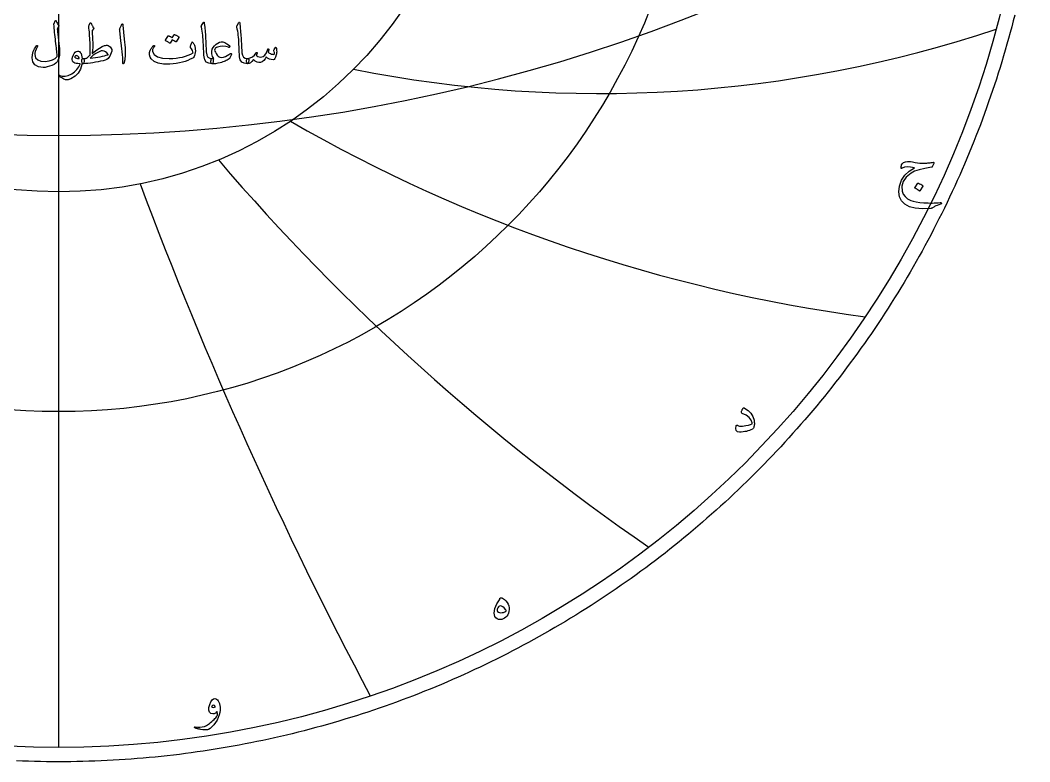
# Model space of a CAD drawing. Header units: millimetres. Extents: x -84 to 84, y -84 to 86.
# Drawn here: x -3.3 to 82.3, y -83.6 to -20.7 of the extents above; entities that cross this region are included whole.
import ezdxf

# ---------------------------------------------------------------- set-up
doc = ezdxf.new("R2010")
doc.units = ezdxf.units.MM
for name, color, linetype in [('CUT_OUTER', 1, 'Continuous'), ('ENGRAVE', 7, 'Continuous'), ('ENGRAVE_FINE', 8, 'Continuous'), ('TEXT', 5, 'Continuous')]:
    doc.layers.add(name, color=color, linetype=linetype)

msp = doc.modelspace()

# ---------------------------------------------------------------- linework, layer by layer
at = {"layer": 'CUT_OUTER'}
msp.add_lwpolyline([(81.0679, -20.3065), (80.9418, -20.8035), (80.8126, -21.2998), (80.6804, -21.7952), (80.5452, -22.2899), (80.4069, -22.7836), (80.2656, -23.2766), (80.1212, -23.7686), (79.9739, -24.2598), (79.8235, -24.7501), (79.6702, -25.2394), (79.5138, -25.7278), (79.3544, -26.2152), (79.1921, -26.7016), (79.0268, -27.187), (78.8585, -27.6714), (78.6872, -28.1547), (78.513, -28.637), (78.3358, -29.1182), (78.1556, -29.5983), (77.9725, -30.0773), (77.7865, -30.5552), (77.5976, -31.0319), (77.4057, -31.5075), (77.2109, -31.9818), (77.0132, -32.455), (76.8126, -32.9269), (76.6092, -33.3976), (76.4028, -33.867), (76.1936, -34.3352), (75.9814, -34.8021), (75.7665, -35.2676), (75.5486, -35.7318), (75.328, -36.1947), (75.1045, -36.6563), (74.8781, -37.1164), (74.649, -37.5751), (74.417, -38.0325), (74.1823, -38.4884), (73.9447, -38.9428), (73.7044, -39.3958), (73.4612, -39.8473), (73.2154, -40.2973), (72.9667, -40.7458), (72.7153, -41.1927), (72.4612, -41.6381), (72.2044, -42.082), (71.9448, -42.5242), (71.6825, -42.9649), (71.4175, -43.4039), (71.1499, -43.8413), (70.8795, -44.277), (70.6065, -44.7111), (70.3309, -45.1435), (70.0525, -45.5742), (69.7716, -46.0031), (69.488, -46.4304), (69.2018, -46.8559), (68.913, -47.2796), (68.6216, -47.7016), (68.3276, -48.1217), (68.0311, -48.5401), (67.7319, -48.9566), (67.4303, -49.3713), (67.1261, -49.7841), (66.8193, -50.195), (66.5101, -50.6041), (66.1983, -51.0112), (65.8841, -51.4164), (65.5674, -51.8197), (65.2482, -52.2211), (64.9265, -52.6204), (64.6024, -53.0178), (64.2759, -53.4132), (63.9469, -53.8066), (63.6156, -54.198), (63.2818, -54.5873), (62.9457, -54.9745), (62.6072, -55.3597), (62.2663, -55.7429), (61.9231, -56.1239), (61.5776, -56.5028), (61.2297, -56.8795), (60.8796, -57.2542), (60.5271, -57.6266), (60.1724, -57.9969), (59.8154, -58.365), (59.4562, -58.731), (59.0947, -59.0947), (58.731, -59.4562), (58.365, -59.8154), (57.9969, -60.1724), (57.6266, -60.5271), (57.2542, -60.8796), (56.8795, -61.2297), (56.5028, -61.5776), (56.1239, -61.9231), (55.7429, -62.2663), (55.3597, -62.6072), (54.9745, -62.9457), (54.5873, -63.2818), (54.198, -63.6156), (53.8066, -63.9469), (53.4132, -64.2759), (53.0178, -64.6024), (52.6204, -64.9265), (52.2211, -65.2482), (51.8197, -65.5674), (51.4164, -65.8841), (51.0112, -66.1983), (50.6041, -66.5101), (50.195, -66.8193), (49.7841, -67.1261), (49.3713, -67.4303), (48.9566, -67.7319), (48.5401, -68.0311), (48.1217, -68.3276), (47.7016, -68.6216), (47.2796, -68.913), (46.8559, -69.2018), (46.4304, -69.488), (46.0031, -69.7716), (45.5742, -70.0525), (45.1435, -70.3309), (44.7111, -70.6065), (44.277, -70.8795), (43.8413, -71.1499), (43.4039, -71.4175), (42.9649, -71.6825), (42.5242, -71.9448), (42.082, -72.2044), (41.6381, -72.4612), (41.1927, -72.7153), (40.7458, -72.9667), (40.2973, -73.2154), (39.8473, -73.4612), (39.3958, -73.7044), (38.9428, -73.9447), (38.4884, -74.1823), (38.0325, -74.417), (37.5751, -74.649), (37.1164, -74.8781), (36.6563, -75.1045), (36.1947, -75.328), (35.7318, -75.5486), (35.2676, -75.7665), (34.8021, -75.9814), (34.3352, -76.1936), (33.867, -76.4028), (33.3976, -76.6092), (32.9269, -76.8126), (32.455, -77.0132), (31.9818, -77.2109), (31.5075, -77.4057), (31.0319, -77.5976), (30.5552, -77.7865), (30.0773, -77.9725), (29.5983, -78.1556), (29.1182, -78.3358), (28.637, -78.513), (28.1547, -78.6872), (27.6714, -78.8585), (27.187, -79.0268), (26.7016, -79.1921), (26.2152, -79.3544), (25.7278, -79.5138), (25.2394, -79.6702), (24.7501, -79.8235), (24.2598, -79.9739), (23.7686, -80.1212), (23.2766, -80.2656), (22.7836, -80.4069), (22.2899, -80.5452), (21.7952, -80.6804), (21.2998, -80.8126), (20.8035, -80.9418), (20.3065, -81.0679), (19.8087, -81.191), (19.3101, -81.311), (18.8108, -81.428), (18.3108, -81.5419), (17.8102, -81.6527), (17.3088, -81.7604), (16.8068, -81.8651), (16.3042, -81.9667), (15.8009, -82.0652), (15.2971, -82.1606), (14.7927, -82.2529), (14.2877, -82.3421), (13.7822, -82.4282), (13.2762, -82.5112), (12.7696, -82.5912), (12.2626, -82.668), (11.7552, -82.7416), (11.2472, -82.8122), (10.7389, -82.8797), (10.2302, -82.944), (9.721, -83.0052), (9.2115, -83.0633), (8.7017, -83.1182), (8.1915, -83.1701), (7.6811, -83.2188), (7.1703, -83.2643), (6.6593, -83.3068), (6.148, -83.3461), (5.6365, -83.3822), (5.1247, -83.4152), (4.6128, -83.4451), (4.1007, -83.4718), (3.5885, -83.4954), (3.0761, -83.5159), (2.5636, -83.5332), (2.051, -83.5473), (1.5383, -83.5583), (1.0256, -83.5662), (0.5128, -83.5709), (0, -83.5725), (-0.5128, -83.5709), (-1.0256, -83.5662), (-1.5383, -83.5583), (-2.051, -83.5473), (-2.5636, -83.5332), (-3.0761, -83.5159), (-3.5885, -83.4954)], dxfattribs=at)
at = {"layer": 'ENGRAVE'}
for points in [[(0, -82.35), (0, 82.35)], [(0, -82.35), (0, -35.2859)]]:
    msp.add_lwpolyline(points, dxfattribs=at)
for radius in [82.35, 53.9054, 35.2859]:
    msp.add_circle((0, 0), radius, dxfattribs=at)
for centre, radius, start, end in [((45.8557, 79.4244), 106.3804, 258.698669, 288.434049), ((86.0414, 86.0414), 133.0866, 240.077767, 262.379302), ((157.5137, 90.9406), 189.7012, 220.628746, 235.496436), ((350.6284, 93.9506), 366.9779, 200.506028, 207.939873)]:
    msp.add_arc(centre, radius, start, end, dxfattribs=at)
at = {"layer": 'ENGRAVE_FINE'}
msp.add_arc((0, 117.2277), 147.726, 236.207433, 303.792567, dxfattribs=at)
at = {"layer": 'TEXT'}
for points in [[(-0.302, -20.8105), (-0.2934, -20.7956), (-0.2825, -20.7849), (-0.2691, -20.7786), (-0.2532, -20.7764), (-0.2374, -20.7792), (-0.224, -20.7874), (-0.2131, -20.8011), (-0.2045, -20.8203), (-0.1592, -20.932), (-0.1108, -21.0285), (-0.0594, -21.1097), (-0.0049, -21.1758), (0.0113, -21.1995), (0.0158, -21.2269), (0.0088, -21.258), (-0.0097, -21.2927), (-0.0216, -21.3094), (-0.0329, -21.3255), (-0.0435, -21.3411), (-0.0536, -21.356), (-0.063, -21.37), (-0.0718, -21.3828), (-0.0801, -21.3943), (-0.0877, -21.4047), (-0.1004, -21.4235), (-0.1096, -21.4461), (-0.1151, -21.4723), (-0.1169, -21.5021), (-0.1111, -21.5862), (-0.1035, -21.678), (-0.0941, -21.7774), (-0.0828, -21.8844), (-0.07, -21.999), (-0.056, -22.1212), (-0.0408, -22.251), (-0.0244, -22.3885), (-0.0059, -22.5256), (0.0103, -22.6545), (0.0245, -22.7752), (0.0365, -22.8876), (0.0467, -22.9922), (0.0554, -23.0891), (0.0626, -23.1785), (0.0682, -23.2602), (0.0746, -23.5022), (0.0548, -23.7314), (0.0088, -23.9478), (-0.0633, -24.1514), (-0.1336, -24.2711), (-0.2423, -24.3816), (-0.3893, -24.4829), (-0.5747, -24.5752), (-0.7756, -24.6516), (-0.9643, -24.7054), (-1.1408, -24.7368), (-1.3052, -24.7456), (-1.7167, -24.689), (-2.0114, -24.5338), (-2.1891, -24.2799), (-2.25, -23.9274), (-2.2287, -23.6647), (-2.1599, -23.4075), (-2.0436, -23.1558), (-1.8799, -22.9096), (-1.8674, -22.8953), (-1.8543, -22.8864), (-1.8406, -22.8831), (-1.8263, -22.8852), (-1.8111, -22.891), (-1.7995, -22.8986), (-1.7916, -22.908), (-1.7873, -22.9193), (-1.7843, -22.936), (-1.7849, -22.9522), (-1.7892, -22.9677), (-1.7971, -22.9826), (-1.9088, -23.2002), (-1.9858, -23.3856), (-2.0281, -23.5387), (-2.0357, -23.6596), (-1.9545, -23.9198), (-1.7788, -24.1015), (-1.5088, -24.2047), (-1.1445, -24.2294), (-0.8161, -24.1938), (-0.5369, -24.1113), (-0.3071, -23.9819), (-0.1266, -23.8057), (-0.1304, -23.7206), (-0.137, -23.6212), (-0.1463, -23.5075), (-0.1583, -23.3795), (-0.1733, -23.2369), (-0.1918, -23.0794), (-0.2135, -22.907), (-0.2386, -22.7196), (-0.2624, -22.5263), (-0.2849, -22.3361), (-0.3062, -22.1489), (-0.3263, -21.9647), (-0.3449, -21.7836), (-0.3616, -21.6056), (-0.3765, -21.4306), (-0.3896, -21.2586), (-0.4091, -21.093), (-0.4082, -21.0741), (-0.4054, -21.0565), (-0.4009, -21.04), (-0.3945, -21.0248)], [(2.6688, -20.9858), (2.6804, -20.9734), (2.6908, -20.9651), (2.6999, -20.9612), (2.7078, -20.9615), (2.7172, -20.9658), (2.7261, -20.9737), (2.7343, -20.9852), (2.7419, -21.0005), (2.7728, -21.0662), (2.8022, -21.1271), (2.83, -21.1831), (2.8563, -21.2342), (2.8815, -21.2799), (2.9057, -21.3194), (2.9289, -21.3529), (2.9513, -21.3803), (2.9678, -21.4029), (2.9732, -21.4266), (2.9678, -21.4516), (2.9513, -21.4777), (2.8539, -21.5995), (2.8414, -21.6205), (2.8332, -21.6445), (2.8293, -21.6716), (2.8296, -21.7018), (2.8454, -21.9316), (2.8588, -22.134), (2.8697, -22.309), (2.8783, -22.4566), (2.8847, -22.5772), (2.8892, -22.6709), (2.892, -22.7379), (2.8929, -22.7781), (2.8918, -22.8968), (2.8886, -23.0094), (2.8833, -23.1159), (2.8758, -23.2164), (2.8665, -23.3107), (2.8557, -23.399), (2.8434, -23.4812), (2.8296, -23.5573), (3.1604, -23.304), (3.4469, -23.1092), (3.6888, -22.9729), (3.8864, -22.8949), (3.9744, -22.8742), (4.0532, -22.8657), (4.1229, -22.8694), (4.1835, -22.8852), (4.269, -22.9296), (4.3503, -22.9997), (4.4273, -23.0952), (4.5, -23.2164), (4.5113, -23.2453), (4.5159, -23.2785), (4.5137, -23.3159), (4.5049, -23.3576), (4.4565, -23.5074), (4.399, -23.6498), (4.3323, -23.785), (4.2565, -23.9128), (4.1829, -23.995), (4.0788, -24.0662), (3.9442, -24.1265), (3.7792, -24.1758), (3.5584, -24.2247), (3.3391, -24.2689), (3.1213, -24.3087), (2.9051, -24.3438), (2.6906, -24.3741), (2.4783, -24.3992), (2.2681, -24.4192), (2.0601, -24.4339), (2.0366, -24.4272), (2.015, -24.4071), (1.9952, -24.3736), (1.9773, -24.3268), (1.9615, -24.2692), (1.9529, -24.2135), (1.9517, -24.1597), (1.9578, -24.1076), (1.9715, -24.0623), (1.9931, -24.0285), (2.0226, -24.0063), (2.0601, -23.9956), (2.1098, -23.9929), (2.1569, -23.9895), (2.2012, -23.9856), (2.2427, -23.981), (2.2815, -23.9764), (2.3176, -23.9725), (2.3509, -23.9691), (2.3815, -23.9664), (2.6542, -23.7034), (2.6567, -23.692), (2.6591, -23.6772), (2.6615, -23.6591), (2.664, -23.6376), (2.6664, -23.6128), (2.6688, -23.5847), (2.6713, -23.5532), (2.6737, -23.5183), (2.6758, -23.4804), (2.6774, -23.4398), (2.6783, -23.3964), (2.6786, -23.3503), (2.6786, -23.3018), (2.6786, -23.2511), (2.6786, -23.1983), (2.6786, -23.1433), (2.678, -23.0812), (2.6762, -23.007), (2.6731, -22.9205), (2.6688, -22.8219), (2.6634, -22.7117), (2.6567, -22.5906), (2.6488, -22.4585), (2.6396, -22.3154), (2.6186, -21.9979), (2.5994, -21.7468), (2.5821, -21.562), (2.5666, -21.4436), (2.5541, -21.3675), (2.5459, -21.3097), (2.5419, -21.2701), (2.5422, -21.2488), (2.557, -21.2087), (2.5721, -21.1709), (2.5874, -21.1356), (2.6031, -21.1027), (2.6191, -21.0717), (2.6354, -21.0419), (2.652, -21.0132), (2.6688, -20.9858)], [(5.3133, -21.1709), (5.3599, -21.0808), (5.3974, -21.0492), (5.4257, -21.0759), (5.4448, -21.1612), (5.5569, -22.3544), (5.6235, -23.0867), (5.6384, -23.6717), (5.6016, -24.1094), (5.513, -24.3998), (5.4969, -24.4236), (5.4826, -24.4364), (5.4701, -24.4382), (5.4595, -24.429), (5.4509, -24.4147), (5.4448, -24.3962), (5.4412, -24.3733), (5.44, -24.3463), (5.44, -24.1353), (5.4302, -23.9116), (5.4107, -23.6751), (5.3815, -23.4258), (5.3751, -23.3607), (5.356, -23.1847), (5.324, -22.898), (5.2793, -22.5005), (5.1721, -21.619), (5.1697, -21.5721), (5.1721, -21.5289), (5.1794, -21.4893), (5.1916, -21.4534)], [(12.2679, -20.9274), (12.2774, -20.9128), (12.2862, -20.9031), (12.2944, -20.8982), (12.302, -20.8982), (12.3136, -20.9046), (12.3239, -20.9237), (12.3331, -20.9557), (12.341, -21.0005), (12.3812, -21.3642), (12.414, -21.7005), (12.4396, -22.0095), (12.4579, -22.291), (12.4696, -22.5318), (12.4804, -22.7476), (12.4903, -22.9385), (12.4993, -23.1044), (12.507, -23.2453), (12.5133, -23.3613), (12.518, -23.4523), (12.5212, -23.5183), (12.5644, -23.7162), (12.66, -23.8617), (12.8079, -23.9548), (13.0082, -23.9956), (13.0639, -24.0102), (13.0995, -24.0443), (13.115, -24.0979), (13.1105, -24.1709), (13.0876, -24.286), (13.063, -24.3682), (13.0365, -24.4175), (13.0082, -24.4339), (12.7263, -24.3968), (12.5187, -24.2854), (12.3854, -24.0997), (12.3264, -23.8398), (12.3171, -23.7154), (12.3087, -23.5908), (12.3013, -23.4658), (12.2947, -23.3406), (12.2888, -23.215), (12.2832, -23.0891), (12.2778, -22.963), (12.2728, -22.8365), (12.2637, -22.5953), (12.2509, -22.3781), (12.2345, -22.185), (12.2144, -22.0159), (12.1906, -21.8535), (12.1632, -21.6805), (12.1322, -21.4968), (12.0975, -21.3024), (12.0929, -21.2674), (12.0938, -21.2354), (12.1002, -21.2065), (12.1121, -21.1807)], [(15.2826, -20.9274), (15.292, -20.9128), (15.3008, -20.9031), (15.309, -20.8982), (15.3167, -20.8982), (15.3282, -20.9046), (15.3386, -20.9237), (15.3477, -20.9557), (15.3556, -21.0005), (15.3958, -21.3642), (15.4287, -21.7005), (15.4542, -22.0095), (15.4725, -22.291), (15.4842, -22.5318), (15.495, -22.7476), (15.5049, -22.9385), (15.5139, -23.1044), (15.5217, -23.2453), (15.5279, -23.3613), (15.5326, -23.4523), (15.5358, -23.5183), (15.579, -23.7162), (15.6746, -23.8617), (15.8225, -23.9548), (16.0228, -23.9956), (16.0785, -24.0102), (16.1141, -24.0443), (16.1297, -24.0979), (16.1251, -24.1709), (16.1023, -24.286), (16.0776, -24.3682), (16.0511, -24.4175), (16.0228, -24.4339), (15.741, -24.3968), (15.5334, -24.2854), (15.4001, -24.0997), (15.341, -23.8398), (15.3317, -23.7154), (15.3234, -23.5908), (15.3159, -23.4658), (15.3094, -23.3406), (15.3034, -23.215), (15.2978, -23.0891), (15.2925, -22.963), (15.2874, -22.8365), (15.2783, -22.5953), (15.2655, -22.3781), (15.2491, -22.185), (15.229, -22.0159), (15.2053, -21.8535), (15.1779, -21.6805), (15.1468, -21.4968), (15.1121, -21.3024), (15.1075, -21.2674), (15.1085, -21.2354), (15.1148, -21.2065), (15.1267, -21.1807)], [(9.7939, -21.9745), (9.8, -21.9684), (9.8085, -21.9647), (9.8195, -21.9635), (9.8329, -21.9647), (9.8808, -21.9827), (9.9272, -22.0025), (9.9721, -22.0241), (10.0155, -22.0475), (10.0576, -22.0731), (10.0989, -22.1011), (10.1392, -22.1315), (10.1786, -22.1644), (10.1862, -22.1745), (10.1896, -22.1851), (10.1887, -22.1964), (10.1835, -22.2083), (9.9497, -22.5784), (9.9433, -22.5833), (9.9339, -22.5833), (9.9214, -22.5784), (9.9059, -22.5686), (9.8953, -22.5597), (9.8779, -22.5473), (9.8539, -22.5317), (9.8231, -22.5126), (9.7854, -22.49), (9.7403, -22.4633), (9.688, -22.4327), (9.6283, -22.3982), (9.4432, -22.6855), (9.4347, -22.6944), (9.4238, -22.6965), (9.4104, -22.6919), (9.3945, -22.6807), (9.3808, -22.6709), (9.3592, -22.6563), (9.3297, -22.6368), (9.2923, -22.6125), (9.2463, -22.5833), (9.1912, -22.5492), (9.127, -22.5102), (9.0536, -22.4664), (9.046, -22.4591), (9.0427, -22.4518), (9.0436, -22.4445), (9.0488, -22.4372), (9.2874, -22.0816), (9.2935, -22.0755), (9.302, -22.0719), (9.313, -22.0707), (9.3264, -22.0719), (9.3671, -22.0851), (9.4067, -22.1005), (9.4451, -22.118), (9.4822, -22.1376), (9.5181, -22.1591), (9.5528, -22.1821), (9.5863, -22.2066), (9.6186, -22.2326)], [(11.3816, -22.6222), (11.4143, -22.6633), (11.4443, -22.7087), (11.4715, -22.7583), (11.496, -22.8122), (11.5178, -22.87), (11.5368, -22.9315), (11.5531, -22.9966), (11.5666, -23.0654), (11.5843, -23.2036), (11.5885, -23.3406), (11.5794, -23.4763), (11.5569, -23.6109), (11.5228, -23.7308), (11.479, -23.8276), (11.4254, -23.9012), (11.3621, -23.9518), (11.1612, -24.058), (10.9481, -24.1527), (10.7229, -24.2358), (10.4855, -24.3073), (10.2359, -24.3666), (9.9741, -24.4132), (9.7001, -24.447), (9.414, -24.468), (8.8777, -24.4625), (8.4376, -24.3877), (8.0936, -24.2434), (7.8458, -24.0297), (7.7442, -23.8626), (7.6973, -23.6827), (7.7052, -23.49), (7.7679, -23.2846), (7.7891, -23.2403), (7.8136, -23.1951), (7.8414, -23.149), (7.8726, -23.1019), (7.9072, -23.054), (7.9451, -23.0051), (7.9863, -22.9554), (8.0309, -22.9047), (8.0458, -22.8904), (8.0613, -22.8816), (8.0775, -22.8782), (8.0942, -22.8803), (8.1055, -22.8846), (8.1149, -22.8925), (8.1225, -22.9041), (8.1283, -22.9193), (8.131, -22.9336), (8.1295, -22.9473), (8.1237, -22.9604), (8.1137, -22.9729), (8.072, -23.0225), (8.0345, -23.0739), (8.0014, -23.1272), (7.9725, -23.1823), (7.9527, -23.2349), (7.942, -23.2858), (7.9405, -23.3348), (7.9481, -23.382), (8.1003, -23.6574), (8.3864, -23.8507), (8.8065, -23.9618), (9.3605, -23.9907), (9.665, -23.979), (9.9552, -23.9536), (10.2311, -23.9145), (10.4928, -23.8617), (10.7404, -23.7952), (10.9743, -23.715), (11.1945, -23.6211), (11.401, -23.5135), (11.381, -23.413), (11.3353, -23.3016), (11.2641, -23.1792), (11.1673, -23.0459), (11.1642, -23.0331), (11.1648, -23.0094), (11.1691, -22.9747), (11.177, -22.929), (11.1792, -22.9245), (11.1807, -22.9205), (11.1816, -22.9172), (11.1819, -22.9144), (11.1977, -22.8523), (11.2209, -22.7829), (11.2513, -22.7062), (11.289, -22.6222), (11.3058, -22.5966), (11.3268, -22.5881), (11.352, -22.5966), (11.3816, -22.6222)], [(14.6494, -23.6401), (14.518, -23.9323), (14.5012, -23.9612), (14.4851, -23.9846), (14.4696, -24.0026), (14.4546, -24.0151), (14.3788, -24.067), (14.2976, -24.1155), (14.2108, -24.1607), (14.1186, -24.2026), (14.0212, -24.2417), (13.9189, -24.2787), (13.8118, -24.3135), (13.6998, -24.3463), (13.4903, -24.3974), (13.3053, -24.429), (13.1446, -24.4412), (13.0082, -24.4339), (12.9562, -24.4102), (12.9218, -24.3633), (12.905, -24.2933), (12.9059, -24.2002), (12.9184, -24.1161), (12.9364, -24.054), (12.9598, -24.0139), (12.9887, -23.9956), (12.9936, -23.9956), (12.9985, -23.9956), (13.0033, -23.9956), (13.0082, -23.9956), (13.0444, -23.9993), (13.08, -24.0005), (13.115, -23.9993), (13.1494, -23.9956), (13.0904, -23.9082), (13.0447, -23.8118), (13.0125, -23.7061), (12.9936, -23.5914), (12.9909, -23.3859), (13.0265, -23.203), (13.1004, -23.0426), (13.2127, -22.9047), (13.3573, -22.7759), (13.4989, -22.677), (13.6374, -22.6079), (13.7728, -22.5686), (13.9189, -22.569), (14.0845, -22.6234), (14.2696, -22.7321), (14.4741, -22.8949), (14.4973, -22.9202), (14.5082, -22.9473), (14.507, -22.9762), (14.4936, -23.007), (14.4744, -23.0307), (14.451, -23.0435), (14.4233, -23.0453), (14.3913, -23.0362), (14.1621, -22.9698), (13.9323, -22.9461), (13.7019, -22.965), (13.4709, -23.0264), (13.3792, -23.0651), (13.3089, -23.108), (13.2599, -23.1552), (13.2322, -23.2066), (13.2255, -23.2718), (13.2444, -23.3552), (13.2888, -23.4568), (13.3589, -23.5768), (13.4441, -23.6979), (13.5244, -23.7886), (13.5999, -23.8489), (13.6705, -23.8787), (13.8243, -23.8939), (13.9786, -23.8763), (14.1335, -23.8258), (14.2891, -23.7424), (14.4303, -23.645), (14.5033, -23.5987), (14.5618, -23.5719), (14.6056, -23.5646), (14.6348, -23.5768), (14.6467, -23.5917), (14.6531, -23.6072), (14.654, -23.6233), (14.6494, -23.6401)], [(18.3849, -23.0459), (18.3955, -23.0386), (18.408, -23.0411), (18.4223, -23.0532), (18.4384, -23.0751), (18.4558, -23.1123), (18.4689, -23.1652), (18.4777, -23.234), (18.4823, -23.3187), (18.4838, -23.4148), (18.4786, -23.5086), (18.4667, -23.5999), (18.4482, -23.6888), (18.394, -23.8617), (18.3337, -23.9859), (18.2674, -24.0614), (18.1949, -24.0881), (18.0236, -24.0781), (17.865, -24.0333), (17.7192, -23.9539), (17.5862, -23.8398), (17.4948, -24.0196), (17.3865, -24.16), (17.2611, -24.2607), (17.1186, -24.3219), (16.9692, -24.3353), (16.8179, -24.2976), (16.6648, -24.2087), (16.5098, -24.0687), (16.3844, -24.2285), (16.2615, -24.3426), (16.1409, -24.4111), (16.0228, -24.4339), (15.9991, -24.4205), (15.9766, -24.3803), (15.9553, -24.3134), (15.9352, -24.2196), (15.9279, -24.1271), (15.94, -24.0589), (15.9717, -24.0151), (16.0228, -23.9956), (16.2475, -23.9448), (16.4441, -23.8458), (16.6127, -23.6988), (16.7534, -23.5037), (16.761, -23.4931), (16.7692, -23.4855), (16.778, -23.4809), (16.7874, -23.4794), (16.799, -23.4806), (16.8094, -23.4842), (16.8185, -23.4903), (16.8264, -23.4988), (16.831, -23.525), (16.8203, -23.5695), (16.7944, -23.6322), (16.7534, -23.7131), (16.8072, -23.7755), (16.8909, -23.8215), (17.0045, -23.851), (17.1478, -23.8641), (17.3265, -23.8267), (17.4827, -23.7046), (17.6163, -23.4979), (17.7274, -23.2066), (17.7329, -23.1917), (17.7396, -23.1811), (17.7475, -23.1747), (17.7566, -23.1725), (17.7703, -23.1738), (17.7822, -23.1774), (17.7922, -23.1835), (17.8004, -23.192), (17.8065, -23.2042), (17.8102, -23.2164), (17.8114, -23.2286), (17.8102, -23.2407), (17.7615, -23.4453), (17.8184, -23.4958), (17.8869, -23.5402), (17.9669, -23.5786), (18.0586, -23.6109), (18.1477, -23.6319), (18.2156, -23.6364), (18.2622, -23.6246), (18.2875, -23.5963), (18.2957, -23.553), (18.2911, -23.4915), (18.2738, -23.4118), (18.2436, -23.3138), (18.2488, -23.2861), (18.2741, -23.2322), (18.3194, -23.1522), (18.3849, -23.0459)], [(1.9627, -24.4875), (1.8485, -24.8884), (1.6571, -25.2241), (1.3883, -25.4947), (1.0422, -25.7002), (0.9938, -25.721), (0.946, -25.7397), (0.8988, -25.7563), (0.8523, -25.7708), (0.8066, -25.7828), (0.7622, -25.7921), (0.719, -25.7986), (0.677, -25.8024), (0.5722, -25.7875), (0.4334, -25.733), (0.2606, -25.639), (0.0536, -25.5054), (0.0314, -25.4862), (0.0183, -25.4676), (0.0143, -25.4497), (0.0195, -25.4323), (0.031, -25.4189), (0.0463, -25.4128), (0.0651, -25.414), (0.0877, -25.4226), (0.3029, -25.4923), (0.5442, -25.492), (0.8118, -25.4216), (1.1055, -25.2813), (1.3454, -25.1185), (1.5438, -24.927), (1.7009, -24.707), (1.8166, -24.4583), (1.8157, -24.4494), (1.8129, -24.4424), (1.8084, -24.4373), (1.802, -24.4339), (1.6342, -24.4242), (1.4915, -24.4047), (1.3737, -24.3755), (1.2809, -24.3365), (1.209, -24.2762), (1.164, -24.1928), (1.1457, -24.0863), (1.1542, -23.9566), (1.157, -23.9394), (1.1603, -23.9219), (1.1643, -23.9041), (1.1688, -23.886), (1.174, -23.8673), (1.1798, -23.8477), (1.1862, -23.8271), (1.1932, -23.8057), (1.2504, -23.6666), (1.3198, -23.5512), (1.4014, -23.4596), (1.4951, -23.3917), (1.591, -23.3546), (1.679, -23.3552), (1.759, -23.3935), (1.8312, -23.4696), (1.8942, -23.5756), (1.942, -23.6985), (1.9745, -23.8385), (1.9919, -23.9956), (2.0015, -23.9955), (2.0108, -23.995), (2.0197, -23.9942), (2.0284, -23.9932), (2.0371, -23.9921), (2.0461, -23.9913), (2.0554, -23.9909), (2.0649, -23.9907), (2.0978, -23.9977), (2.1234, -24.0187), (2.1417, -24.0537), (2.1526, -24.1027), (2.1572, -24.1566), (2.1563, -24.2111), (2.1499, -24.2662), (2.138, -24.3219), (2.1225, -24.3709), (2.1051, -24.4059), (2.086, -24.4269), (2.0649, -24.4339), (1.9724, -24.4339), (1.9718, -24.4427), (1.97, -24.4546), (1.9669, -24.4695), (1.9627, -24.4875)], [(1.7289, -23.942), (1.6778, -23.8528), (1.6218, -23.7898), (1.5609, -23.753), (1.4951, -23.7424), (1.4559, -23.7527), (1.4209, -23.7691), (1.3901, -23.7917), (1.3636, -23.8203), (1.3551, -23.8355), (1.3539, -23.8519), (1.36, -23.8696), (1.3734, -23.8885), (1.4236, -23.9326), (1.4964, -23.9627), (1.5916, -23.9789), (1.7094, -23.981), (1.7216, -23.9786), (1.7289, -23.9713), (1.7313, -23.9591), (1.7289, -23.942)], [(3.7159, -23.3333), (3.6913, -23.3342), (3.666, -23.3369), (3.6401, -23.3415), (3.6137, -23.3479), (3.3744, -23.4419), (3.1388, -23.5731), (2.9069, -23.7414), (2.6786, -23.9469), (2.9066, -23.9256), (3.123, -23.9006), (3.3278, -23.872), (3.5211, -23.8398), (3.7028, -23.8035), (3.873, -23.7631), (4.0316, -23.7183), (4.1786, -23.6693), (4.1923, -23.6635), (4.1993, -23.6559), (4.1996, -23.6465), (4.1932, -23.6352), (4.0885, -23.5068), (3.9741, -23.4136), (3.8499, -23.3558), (3.7159, -23.3333)], [(74.2068, -32.8799), (74.0821, -33.1605), (74.0708, -33.179), (74.0575, -33.1929), (74.0422, -33.2023), (74.025, -33.2072), (73.4487, -33.2981), (72.9666, -33.4098), (72.5786, -33.5423), (72.2847, -33.6955), (71.8727, -34.0316), (71.6081, -34.4007), (71.4909, -34.803), (71.5211, -35.2384), (71.6126, -35.4741), (71.7678, -35.6825), (71.9867, -35.8637), (72.2691, -36.0176), (72.4675, -36.0864), (72.7146, -36.1423), (73.0104, -36.1851), (73.3549, -36.215), (73.538, -36.2238), (73.7185, -36.2293), (73.8964, -36.2316), (74.0718, -36.2306), (74.2438, -36.2267), (74.412, -36.2202), (74.5763, -36.2111), (74.7367, -36.1994), (74.7744, -36.1968), (74.8042, -36.1994), (74.8263, -36.2072), (74.8406, -36.2202), (74.8484, -36.2361), (74.851, -36.2527), (74.8484, -36.2699), (74.8406, -36.2877), (74.8349, -36.2973), (74.8283, -36.3053), (74.8206, -36.3116), (74.812, -36.3163), (74.8028, -36.3204), (74.7932, -36.3248), (74.7833, -36.3295), (74.7731, -36.3345), (74.6234, -36.3822), (74.4912, -36.4319), (74.3766, -36.4835), (74.2795, -36.5371), (74.2174, -36.5757), (74.1607, -36.6085), (74.1096, -36.6355), (74.064, -36.6566), (74.0245, -36.6728), (73.9919, -36.6851), (73.9661, -36.6936), (73.9471, -36.6981), (73.2367, -36.7244), (72.6328, -36.6735), (72.1354, -36.5452), (71.7445, -36.3397), (71.462, -36.0579), (71.2951, -35.7059), (71.2438, -35.2838), (71.3081, -34.7916), (71.4782, -34.2958), (71.7445, -33.8734), (72.1068, -33.5244), (72.5653, -33.2488), (72.2406, -33.1867), (71.9575, -33.1721), (71.7159, -33.2049), (71.5159, -33.2851), (71.4984, -33.2916), (71.4821, -33.2955), (71.4672, -33.2968), (71.4536, -33.2955), (71.4422, -33.2913), (71.4341, -33.2838), (71.4292, -33.2731), (71.4276, -33.2592), (71.4347, -33.1945), (71.4458, -33.1306), (71.4607, -33.0673), (71.4795, -33.0046), (71.5458, -32.8829), (71.651, -32.7929), (71.7951, -32.7348), (71.9782, -32.7085), (72.0941, -32.7095), (72.2393, -32.7228), (72.4136, -32.7484), (72.6172, -32.7864), (72.8273, -32.8244), (73.0211, -32.8501), (73.1987, -32.8634), (73.3601, -32.8643), (73.4377, -32.8609), (73.5198, -32.8559), (73.6065, -32.8492), (73.6977, -32.841), (73.7935, -32.8307), (73.8938, -32.8182), (73.9987, -32.8035), (74.1081, -32.7864), (74.1708, -32.7845), (74.2081, -32.7994), (74.2201, -32.8312), (74.2068, -32.8799)], [(72.8666, -34.5631), (72.873, -34.5566), (72.8821, -34.5527), (72.8938, -34.5514), (72.9081, -34.5527), (73.0091, -34.5936), (73.1042, -34.6436), (73.1935, -34.7027), (73.2769, -34.7709), (73.2851, -34.7812), (73.2886, -34.7916), (73.2877, -34.802), (73.2821, -34.8124), (73.038, -35.2072), (73.0289, -35.2166), (73.0172, -35.2189), (73.0029, -35.214), (72.986, -35.202), (72.9714, -35.1916), (72.9484, -35.176), (72.9169, -35.1553), (72.8769, -35.1293), (72.8279, -35.0981), (72.7691, -35.0618), (72.7006, -35.0202), (72.6224, -34.9734), (72.612, -34.9657), (72.6068, -34.9579), (72.6068, -34.9501), (72.612, -34.9423)], [(57.8908, -53.9396), (57.9114, -53.8777), (57.9317, -53.822), (57.9517, -53.7725), (57.9713, -53.7292), (57.9903, -53.6917), (58.0083, -53.6597), (58.0254, -53.6332), (58.0414, -53.6123), (58.0664, -53.5922), (58.0947, -53.5837), (58.1262, -53.587), (58.1609, -53.6019), (58.4684, -53.8081), (58.7051, -54.0474), (58.871, -54.3198), (58.9661, -54.6253), (58.9794, -54.7126), (58.9882, -54.798), (58.9924, -54.8815), (58.9921, -54.9629), (58.9869, -55.0418), (58.9765, -55.1175), (58.9609, -55.1899), (58.9401, -55.2591), (58.9216, -55.2961), (58.8973, -55.3292), (58.8671, -55.3584), (58.831, -55.3837), (58.707, -55.4444), (58.5791, -55.4967), (58.4473, -55.5405), (58.3116, -55.5759), (58.1726, -55.6035), (58.031, -55.624), (57.8869, -55.6373), (57.7401, -55.6435), (57.5661, -55.6143), (57.4596, -55.5162), (57.4206, -55.3493), (57.4492, -55.1136), (57.459, -55.0879), (57.4726, -55.0681), (57.4901, -55.0542), (57.5116, -55.0461), (57.5301, -55.0483), (57.5492, -55.0552), (57.569, -55.0665), (57.5895, -55.0824), (57.6528, -55.1165), (57.7388, -55.1357), (57.8476, -55.1399), (57.9791, -55.1292), (58.2645, -55.0876), (58.4973, -55.0409), (58.6775, -54.9889), (58.8051, -54.9318), (58.8116, -54.924), (58.8155, -54.911), (58.8168, -54.8928), (58.8155, -54.8694), (58.7275, -54.624), (58.557, -54.4071), (58.3041, -54.2188), (57.9687, -54.059), (57.9249, -54.036), (57.8973, -54.0084), (57.8859, -53.9763), (57.8908, -53.9396)], [(37.4267, -69.6973), (37.4712, -69.6768), (37.5215, -69.6726), (37.5776, -69.6846), (37.6397, -69.7129), (37.7939, -69.8161), (37.9241, -69.9336), (38.0302, -70.0655), (38.1124, -70.2116), (38.1692, -70.3638), (38.1994, -70.5194), (38.203, -70.6781), (38.1799, -70.8401), (38.138, -70.9879), (38.0799, -71.1194), (38.0056, -71.2346), (37.915, -71.3336), (37.8127, -71.4132), (37.7033, -71.47), (37.5867, -71.5041), (37.463, -71.5155), (37.3013, -71.5038), (37.1695, -71.4583), (37.0676, -71.3791), (36.9955, -71.2661), (36.9523, -71.1288), (36.9371, -70.9713), (36.9497, -70.7937), (36.9903, -70.596), (37.0562, -70.3908), (37.1448, -70.196), (37.2562, -70.0116), (37.3903, -69.8375), (37.3949, -69.8294), (37.3981, -69.8155), (37.4, -69.7956), (37.4007, -69.77), (37.4023, -69.7421), (37.4072, -69.7206), (37.4153, -69.7057), (37.4267, -69.6973)], [(37.9202, -70.8142), (37.9419, -70.7869), (37.9449, -70.7518), (37.9289, -70.709), (37.8942, -70.6583), (37.7737, -70.5271), (37.6565, -70.4349), (37.5426, -70.3817), (37.4319, -70.3674), (37.3793, -70.3768), (37.3306, -70.4051), (37.2858, -70.4521), (37.2449, -70.5181), (37.2121, -70.5892), (37.1916, -70.6518), (37.1835, -70.706), (37.1877, -70.7518), (37.2241, -70.8359), (37.2864, -70.896), (37.3747, -70.932), (37.489, -70.944), (37.6153, -70.9359), (37.7293, -70.9116), (37.8309, -70.871), (37.9202, -70.8142)], [(12.818, -78.7127), (12.9128, -78.4926), (13.0154, -78.3361), (13.1258, -78.2433), (13.244, -78.214), (13.318, -78.227), (13.3894, -78.266), (13.4583, -78.3309), (13.5245, -78.4218), (13.5563, -78.4744), (13.5842, -78.5283), (13.6083, -78.5835), (13.6284, -78.64), (13.6456, -78.6981), (13.6609, -78.7582), (13.6742, -78.8202), (13.6855, -78.8842), (13.6962, -79.0267), (13.6868, -79.1946), (13.6573, -79.3878), (13.6076, -79.6063), (13.5342, -79.8326), (13.4336, -80.0491), (13.3057, -80.2559), (13.1505, -80.453), (12.9878, -80.6248), (12.8427, -80.7504), (12.7151, -80.83), (12.605, -80.8634), (12.4927, -80.8693), (12.3634, -80.866), (12.2173, -80.8537), (12.0544, -80.8322), (11.9717, -80.8188), (11.8953, -80.8043), (11.825, -80.7889), (11.7608, -80.7725), (11.7026, -80.7558), (11.6498, -80.7394), (11.6026, -80.7233), (11.5608, -80.7076), (11.5362, -80.6939), (11.5193, -80.679), (11.5102, -80.6628), (11.5089, -80.6452), (11.517, -80.6277), (11.531, -80.6167), (11.5508, -80.6121), (11.5764, -80.6141), (11.7768, -80.6335), (11.9725, -80.6348), (12.1638, -80.618), (12.3505, -80.5829), (12.4081, -80.565), (12.4719, -80.5374), (12.5419, -80.5001), (12.618, -80.453), (12.7003, -80.3962), (12.7888, -80.3296), (12.8834, -80.2533), (12.9842, -80.1673), (13.0829, -80.0783), (13.1712, -79.9933), (13.2492, -79.9121), (13.3167, -79.8348), (13.3735, -79.7611), (13.4193, -79.6907), (13.454, -79.6235), (13.4777, -79.5595), (13.4641, -79.4628), (13.4492, -79.3907), (13.4329, -79.3433), (13.4154, -79.3205), (13.3099, -79.4449), (13.1907, -79.5115), (13.0579, -79.5202), (12.9115, -79.4712), (12.7907, -79.3653), (12.7349, -79.2037), (12.744, -78.9861), (12.818, -78.7127)], [(13.2907, -78.905), (13.2141, -78.8121), (13.1349, -78.7777), (13.0531, -78.8017), (12.9686, -78.8842), (13.0375, -78.94), (13.1141, -78.9621), (13.1985, -78.9504), (13.2907, -78.905)]]:
    msp.add_lwpolyline(points, close=True, dxfattribs=at)

doc.saveas('drawing.dxf')
